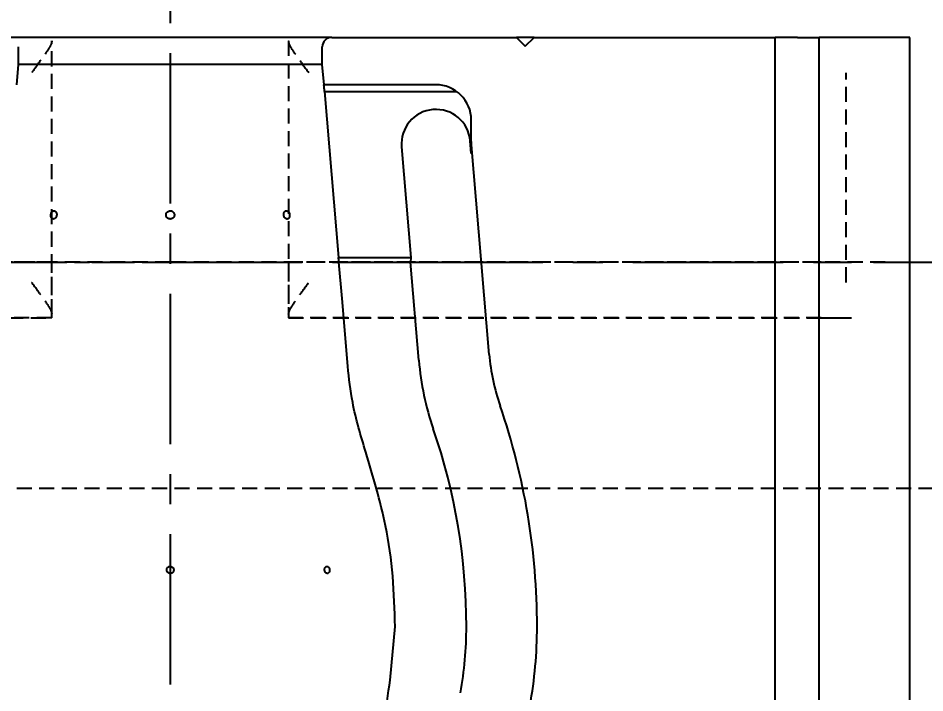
# Model space of a CAD drawing. Header units: millimetres. Extents: x 8 to 832, y 8 to 586.
# Drawn here: x 507.4 to 584, y 353.4 to 410.4 of the extents above; entities that cross this region are included whole.
import ezdxf

# ---------------------------------------------------------------- set-up
doc = ezdxf.new("R2010")
doc.units = ezdxf.units.MM
doc.linetypes.add('CENTERX2', pattern=[20.32, 12.7, -2.54, 2.54, -2.54])
doc.linetypes.add('HIDDEN', pattern=[1.905, 1.27, -0.635])
for name, color, linetype in [('CENTERLINE', 4, 'CENTERX2'), ('DIMENSIONS', 2, 'Continuous'), ('HIDDEN', 3, 'HIDDEN')]:
    doc.layers.add(name, color=color, linetype=linetype)
doc.layers.add('OUTLINE', color=7, linetype='Continuous', lineweight=25)
doc.styles.add('SLDTEXTSTYLE0', font='TXT', dxfattribs={"width": 0.75})
doc.dimstyles.new('SLDDIMSTYLE0', dxfattribs={"dimtxt": 3.5, "dimasz": 2, "dimexe": 0, "dimexo": 0.0625, "dimgap": 0.875, "dimtad": 1, "dimrnd": 1e-09, "dimzin": 12, "dimdsep": 46, "dimtxsty": 'SLDTEXTSTYLE0', "dimsah": 1, "dimcen": 0.09, "dimadec": 0, "dimazin": 3, "dimtfac": 1, "dimtofl": 0, "dimtmove": 0, "dimatfit": 3, "dimfxl": 0, "dimfrac": 2, "dimtolj": 1, "dimtzin": 12, "dimarcsym": 0})

# ---------------------------------------------------------------- blocks, each defined once
blk = doc.blocks.new('_D_10')
at = {"layer": 'DIMENSIONS'}
for p, q in [((719.015, 408.812), (762.866, 408.812)), ((760.866, 408.812), (760.866, 323.112)), ((727.292, 323.112), (762.866, 323.112))]:
    blk.add_line(p, q, dxfattribs=at)
for points in [[(760.866, 408.812), (760.366, 406.812), (761.366, 406.812)], [(760.866, 323.112), (761.366, 325.112), (760.366, 325.112)]]:
    blk.add_solid(points, dxfattribs=at)
at = {"layer": 'DIMENSIONS', "char_height": 3.5, "attachment_point": 1, "rotation": 90, "style": 'SLDTEXTSTYLE0'}
for s, insert in [('85,7', (756.355, 367.689)), ('Invert', (756.355, 353.894))]:
    blk.add_mtext(s, dxfattribs=dict(at, insert=insert))

msp = doc.modelspace()

# ---------------------------------------------------------------- linework, layer by layer
at = {"layer": 'CENTERLINE'}
for p, q in [((520.272, 468.427), (520.272, 113.667)), ((457.772, 389.812), (709.247, 389.812))]:
    msp.add_line(p, q, dxfattribs=at)
at = {"layer": 'HIDDEN'}
for p, q in [((510.272, 385.41), (510.272, 408.513)), ((530.272, 408.513), (530.272, 385.41)), ((577.383, 388.112), (577.383, 405.812)), ((520.272, 389.812), (459.859, 389.812)), ((510.272, 389.812), (465.261, 389.812)), ((510.272, 385.112), (510.272, 389.812)), ((510.272, 389.812), (520.272, 389.812)), ((580.686, 389.812), (520.272, 389.812)), ((520.272, 389.812), (530.272, 389.812)), ((530.272, 389.812), (530.272, 385.112)), ((575.283, 389.812), (530.272, 389.812)), ((575.283, 389.812), (577.836, 389.812)), ((580.686, 389.812), (577.836, 389.812)), ((462.763, 385.112), (510.272, 385.112)), ((510.272, 385.112), (465.261, 385.112)), ((575.283, 385.112), (530.272, 385.112)), ((530.272, 385.112), (577.782, 385.112)), ((575.283, 385.112), (577.842, 385.112)), ((577.782, 385.112), (577.836, 385.112)), ((457.772, 370.712), (709.247, 370.712))]:
    msp.add_line(p, q, dxfattribs=at)
for points, knots in [([(510.272, 408.513), (510.253, 408.414), (510.209, 408.191), (509.866, 407.632), (509.299, 406.827), (508.819, 406.173), (508.565, 405.815), (508.563, 405.812)], [0, 0, 0, 0, 0.16034, 0.362628, 0.647382, 0.997077, 1, 1, 1, 1]), ([(531.981, 405.812), (531.979, 405.815), (531.726, 406.173), (531.246, 406.827), (530.679, 407.632), (530.336, 408.191), (530.292, 408.414), (530.272, 408.513)], [0, 0, 0, 0, 0.002923, 0.352618, 0.637372, 0.83966, 1, 1, 1, 1]), ([(508.563, 388.112), (508.565, 388.109), (508.819, 387.75), (509.299, 387.096), (509.866, 386.291), (510.209, 385.732), (510.253, 385.509), (510.272, 385.41)], [0, 0, 0, 0, 0.002923, 0.352618, 0.637373, 0.839661, 1, 1, 1, 1]), ([(530.272, 385.41), (530.292, 385.509), (530.336, 385.732), (530.679, 386.291), (531.246, 387.096), (531.726, 387.75), (531.979, 388.109), (531.981, 388.112)], [0, 0, 0, 0, 0.160339, 0.362627, 0.647382, 0.997077, 1, 1, 1, 1])]:
    msp.add_open_spline(points, degree=3, knots=knots, dxfattribs=at)
at = {"layer": 'OUTLINE'}
for p, q in [((533.922, 408.812), (506.622, 408.812)), ((533.922, 408.812), (549.522, 408.812)), ((534.18, 408.812), (534.18, 408.824)), ((542.051, 408.812), (542.051, 408.824)), ((549.522, 408.812), (550.272, 408.062)), ((551.022, 408.812), (549.529, 408.812)), ((550.272, 408.062), (551.022, 408.812)), ((551.022, 408.812), (571.393, 408.812)), ((571.393, 161.956), (571.393, 408.812)), ((573.272, 408.812), (571.393, 408.812)), ((573.272, 408.812), (575.092, 408.812)), ((575.092, 161.956), (575.092, 408.812)), ((582.772, 408.812), (575.092, 408.812)), ((582.772, 161.956), (582.772, 408.812)), ((507.422, 408.012), (507.422, 406.517)), ((533.122, 406.517), (533.122, 408.012)), ((507.422, 406.517), (507.279, 404.812)), ((533.122, 406.517), (507.422, 406.517)), ((533.266, 404.812), (533.122, 406.517)), ((542.709, 404.812), (533.266, 404.812)), ((533.311, 404.231), (534.492, 390.222)), ((533.311, 404.231), (544.482, 404.231)), ((545.709, 400.064), (545.709, 401.812)), ((545.709, 398.995), (545.62, 400.056)), ((547.23, 382.025), (545.709, 400.064)), ((545.709, 399.812), (545.709, 400.064)), ((539.82, 399.567), (540.608, 390.222)), ((545.709, 399.812), (545.709, 398.995)), ((545.72, 399.812), (545.709, 399.812)), ((534.492, 390.222), (540.608, 390.222)), ((540.608, 390.222), (540.579, 389.815)), ((534.53, 389.815), (540.579, 389.815)), ((541.278, 381.523), (540.579, 389.815)), ((538.862, 354.509), (539.272, 359.017))]:
    msp.add_line(p, q, dxfattribs=at)
at = {"layer": 'OUTLINE', "flags": 128}
msp.add_lwpolyline([(535.272, 381.017), (534.789, 386.741), (534.53, 389.815)], dxfattribs=at)
at = {"layer": 'OUTLINE'}
for centre, radius, start, end in [((533.922, 408.012), 0.8, 90, 180), ((542.709, 401.812), 3, 0, 90), ((542.72, 399.812), 2.91, 4.81942, 184.81942), ((542.72, 399.812), 3, 0, 4.81942), ((565.166, 383.538), 18, 184.81942, 199.01249), ((565.166, 383.538), 23.973, 184.81942, 199.01249), ((494.004, 359.017), 57.268, 0, 19.01249), ((494.004, 359.017), 51.295, 0, 19.01249), ((514.272, 359.017), 31.027, 349.61114, 0), ((514.272, 359.017), 37, 349.61114, 0)]:
    msp.add_arc(centre, radius, start, end, dxfattribs=at)
for centre, major_axis, start_param, end_param in [((520.272, 401.453), (0, 22.996), 4.833489, 4.858949), ((520.272, 385.952), (0, 25.26), 4.865884, 4.88221)]:
    msp.add_ellipse(centre, major_axis=major_axis, ratio=0.571161, start_param=start_param, end_param=end_param, dxfattribs=at)
for points, knots in [([(510.575, 393.547), (510.597, 393.575), (510.64, 393.632), (510.675, 393.746), (510.684, 393.865), (510.664, 393.978), (510.617, 394.073), (510.548, 394.138), (510.467, 394.166), (510.383, 394.154), (510.304, 394.104), (510.239, 394.021), (510.196, 393.913), (510.179, 393.795), (510.189, 393.678), (510.227, 393.577), (510.287, 393.502), (510.364, 393.462), (510.448, 393.461), (510.521, 393.494), (510.56, 393.532), (510.575, 393.547)], [0, 0, 0, 0, 0.053691, 0.107383, 0.161065, 0.214735, 0.268415, 0.322108, 0.375797, 0.429474, 0.483146, 0.53683, 0.590522, 0.64421, 0.697882, 0.751554, 0.805244, 0.858938, 0.912618, 0.96629, 1, 1, 1, 1]), ([(520.049, 393.543), (520.082, 393.521), (520.147, 393.477), (520.266, 393.457), (520.384, 393.474), (520.49, 393.53), (520.571, 393.618), (520.619, 393.727), (520.627, 393.846), (520.596, 393.961), (520.528, 394.06), (520.431, 394.13), (520.316, 394.164), (520.197, 394.159), (520.086, 394.114), (519.996, 394.035), (519.937, 393.931), (519.916, 393.814), (519.935, 393.696), (519.984, 393.603), (520.031, 393.56), (520.049, 393.543)], [0, 0, 0, 0, 0.053685, 0.107369, 0.161046, 0.214719, 0.268406, 0.3221, 0.375784, 0.429453, 0.48313, 0.536821, 0.590513, 0.644192, 0.697861, 0.751544, 0.805237, 0.858925, 0.912599, 0.966273, 1, 1, 1, 1]), ([(529.927, 393.604), (529.948, 393.575), (529.99, 393.516), (530.072, 393.468), (530.157, 393.457), (530.237, 393.486), (530.303, 393.552), (530.347, 393.647), (530.366, 393.76), (530.356, 393.88), (530.321, 393.991), (530.262, 394.083), (530.186, 394.144), (530.102, 394.167), (530.019, 394.15), (529.946, 394.095), (529.892, 394.008), (529.863, 393.899), (529.864, 393.78), (529.888, 393.678), (529.917, 393.625), (529.927, 393.604)], [0, 0, 0, 0, 0.053695, 0.107385, 0.161071, 0.214742, 0.268418, 0.32211, 0.375801, 0.429483, 0.483151, 0.536833, 0.590526, 0.644217, 0.69789, 0.751562, 0.805249, 0.858944, 0.912627, 0.966298, 1, 1, 1, 1]), ([(536.803, 373.764), (536.38, 375.153), (535.657, 377.528), (535.385, 379.993), (535.272, 381.017)], [0, 0, 0, 0, 0.584764, 1, 1, 1, 1]), ([(539.272, 359.017), (539.231, 360.44), (539.15, 363.297), (538.446, 368.268), (537.418, 371.705), (536.803, 373.764)], [0, 0, 0, 0, 0.284254, 0.571073, 1, 1, 1, 1]), ([(520.08, 363.583), (520.108, 363.564), (520.164, 363.526), (520.266, 363.508), (520.367, 363.522), (520.458, 363.57), (520.528, 363.645), (520.569, 363.738), (520.577, 363.84), (520.55, 363.938), (520.492, 364.023), (520.409, 364.083), (520.311, 364.113), (520.209, 364.109), (520.113, 364.071), (520.036, 364.004), (519.985, 363.915), (519.967, 363.815), (519.983, 363.714), (520.025, 363.635), (520.064, 363.597), (520.08, 363.583)], [0, 0, 0, 0, 0.053684, 0.10737, 0.161054, 0.214738, 0.268423, 0.322115, 0.375807, 0.429496, 0.483182, 0.536871, 0.590558, 0.644248, 0.697931, 0.75162, 0.805307, 0.858995, 0.91268, 0.966372, 1, 1, 1, 1]), ([(533.313, 363.829), (533.316, 363.795), (533.323, 363.728), (533.363, 363.636), (533.42, 363.564), (533.489, 363.519), (533.562, 363.508), (533.631, 363.531), (533.688, 363.585), (533.726, 363.665), (533.743, 363.762), (533.735, 363.864), (533.703, 363.96), (533.652, 364.039), (533.587, 364.093), (533.514, 364.115), (533.443, 364.103), (533.381, 364.058), (533.336, 363.985), (533.314, 363.904), (533.313, 363.85), (533.313, 363.829)], [0, 0, 0, 0, 0.053689, 0.10738, 0.161071, 0.214763, 0.268451, 0.322132, 0.375814, 0.429503, 0.483196, 0.536886, 0.590577, 0.644263, 0.697947, 0.751637, 0.805326, 0.859013, 0.912699, 0.966386, 1, 1, 1, 1]), ([(538.272, 348.017), (538.292, 348.988), (538.336, 351.165), (538.675, 353.317), (538.862, 354.509)], [0, 0, 0, 0, 0.445876, 1, 1, 1, 1])]:
    msp.add_open_spline(points, degree=3, knots=knots, dxfattribs=at)

# ---------------------------------------------------------------- dimensions: what is measured, and where the dimension line sits
at = {"layer": 'DIMENSIONS'}
dim = msp.add_linear_dim(base=(760.866, 323.112), p1=(436.839, 408.812), p2=(436.839, 323.112), angle=90, text='Invert <> ', dimstyle='SLDDIMSTYLE0', dxfattribs=at)
dim.commit()
dim.dimension.update_dxf_attribs({"geometry": '_D_10', "text_midpoint": (760.866, 365.962), "dimtype": 160})

doc.saveas('drawing.dxf')
